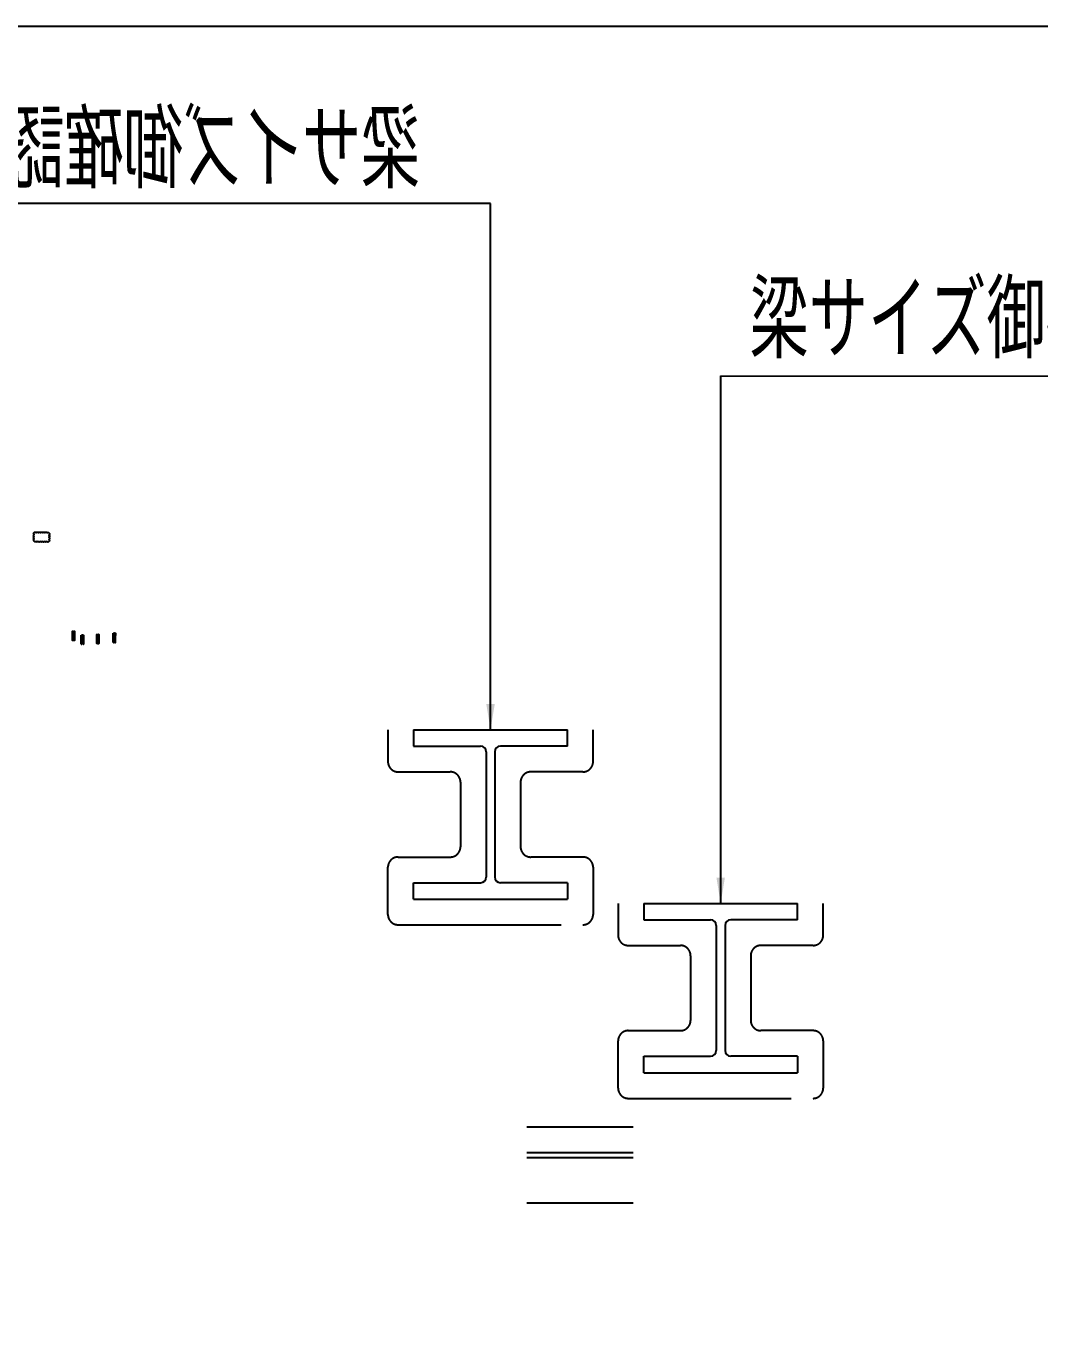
# Model space of a CAD drawing. Header units: millimetres. Extents: x -336714 to 313259, y -164504 to 205815.
# Drawn here: x -135850 to -85655, y 57090 to 121489 of the extents above; entities that cross this region are included whole.
import ezdxf

# ---------------------------------------------------------------- set-up
doc = ezdxf.new("R2010")
doc.units = ezdxf.units.MM
doc.header["$LTSCALE"] = 10
doc.header["$PDMODE"] = 35
doc.header["$PDSIZE"] = 5
doc.linetypes.add('PHANTOM', pattern=[63.5, 31.75, -6.35, 6.35, -6.35, 6.35, -6.35])
for name, color, linetype in [('_P18_文字', 3, 'Continuous'), ('_P18_製品寸法', 9, 'Continuous'), ('_グラスウール', 2, 'BATTING'), ('_別途', 6, 'PHANTOM'), ('_製品', 4, 'Continuous'), ('_躯体', 8, 'Continuous')]:
    doc.layers.add(name, color=color, linetype=linetype)
doc.layers.add('_ポイント', color=1, linetype='Continuous', plot=False)
doc.styles.add('OKAMURA', font='simplex8.shx', dxfattribs={"width": 0.7, "bigfont": 'BIGFONT.shx'})
doc.linetypes.add('BATTING', pattern='A,0.00254,-2.54,[134,ltypeshp.shx,S=2.54,R=0,X=-2.54,Y=0],-5.08,[134,ltypeshp.shx,S=2.54,R=180,X=2.54,Y=0],-2.54', length=10.16254)
doc.dimstyles.new('OKAMURA-050', dxfattribs={"dimscale": 50, "dimtxt": 3, "dimasz": 1, "dimexe": 0, "dimexo": 3, "dimgap": 1, "dimtad": 1, "dimdec": 8, "dimdsep": 46, "dimtxsty": 'OKAMURA', "dimblk1": 'DOT', "dimblk2": 'DOT', "dimsah": 1, "dimcen": 0, "dimclrt": 3, "dimadec": 0, "dimazin": 0, "dimtfac": 1, "dimtdec": 8, "dimtix": 1, "dimtmove": 2, "dimatfit": 3, "dimfxl": 1, "dimtolj": 1, "dimarcsym": 0})

# ---------------------------------------------------------------- blocks, each defined once
blk = doc.blocks.new('_DOT')
at = {"color": 0, "linetype": 'ByBlock'}
blk.add_line((-0.5, 0), (-1, 0), dxfattribs=at)
at = {"color": 0, "linetype": 'ByBlock', "const_width": 0.5}
blk.add_lwpolyline([(-0.25, 0, 1), (0.25, 0, 1)], format="xyb", close=True, dxfattribs=at)
blk = doc.blocks.new('*U99')
at = {"layer": '_別途'}
h = blk.add_hatch(dxfattribs=at)
h.set_pattern_fill('AR-SAND', color=256, scale=0.2, style=0)
h.paths.add_polyline_path([(-59, 457), (-46, 457), (-46, 332), (-59, 332)])
h = blk.add_hatch(dxfattribs=at)
h.set_pattern_fill('AR-SAND', color=256, scale=0.2, style=0)
h.paths.add_polyline_path([(-59, 0), (-46, 0), (-46, 322), (-59, 322)])
h = blk.add_hatch(dxfattribs=at)
h.set_pattern_fill('AR-SAND', color=256, scale=0.2, style=0)
h.paths.add_polyline_path([(-46, 457), (-34, 457), (-34, 332), (-46, 332)])
h = blk.add_hatch(dxfattribs=at)
h.set_pattern_fill('AR-SAND', color=256, scale=0.2, style=0)
h.paths.add_polyline_path([(-46, 0), (-34, 0), (-34, 322), (-46, 322)])
h = blk.add_hatch(dxfattribs=at)
h.set_pattern_fill('AR-SAND', color=256, scale=0.2, style=0)
h.paths.add_polyline_path([(34, 457), (46, 457), (46, 332), (34, 332)])
h = blk.add_hatch(dxfattribs=at)
h.set_pattern_fill('AR-SAND', color=256, scale=0.2, style=0)
h.paths.add_polyline_path([(34, 0), (46, 0), (46, 322), (34, 322)])
h = blk.add_hatch(dxfattribs=at)
h.set_pattern_fill('AR-SAND', color=256, scale=0.2, style=0)
h.paths.add_polyline_path([(46, 457), (59, 457), (59, 332), (46, 332)])
h = blk.add_hatch(dxfattribs=at)
h.set_pattern_fill('AR-SAND', color=256, scale=0.2, style=0)
h.paths.add_polyline_path([(46, 0), (59, 0), (59, 322), (46, 322)])
at = {"layer": '_グラスウール', "ltscale": 4}
for points in [[(0, 332), (0, 457), (0, 457)], [(0, 0), (0, 322), (0, 322)]]:
    blk.add_lwpolyline(points, dxfattribs=at)
at = {"layer": '_ポイント'}
blk.add_point((0, 457), dxfattribs=at)
at = {"layer": '_別途'}
for p, q in [((-59, 332), (-59, 457)), ((-59, 0), (-59, 322)), ((-46, 332), (-46, 457)), ((-46, 0), (-46, 322)), ((-34, 332), (-34, 457)), ((-34, 0), (-34, 322)), ((34, 332), (34, 457)), ((34, 0), (34, 322)), ((46, 0), (46, 322)), ((59, 332), (59, 457)), ((59, 0), (59, 322))]:
    blk.add_line(p, q, dxfattribs=at)
at = {"layer": '_製品'}
blk.add_line((46, 332), (46, 457), dxfattribs=at)
at = {"layer": 'Defpoints', "ltscale": 2}
for points in [[(-59, 457), (-46, 457), (-46, 332), (-59, 332)], [(-59, 0), (-46, 0), (-46, 322), (-59, 322)], [(-46, 457), (-34, 457), (-34, 332), (-46, 332)], [(-46, 0), (-34, 0), (-34, 322), (-46, 322)], [(34, 457), (46, 457), (46, 332), (34, 332)], [(34, 0), (46, 0), (46, 322), (34, 322)], [(46, 457), (59, 457), (59, 332), (46, 332)], [(46, 0), (59, 0), (59, 322), (46, 322)]]:
    blk.add_lwpolyline(points, close=True, dxfattribs=at)
blk = doc.blocks.new('BOLT')
at = {"layer": '_ポイント'}
blk.add_point((0, 0), dxfattribs=at)
at = {"layer": '_製品'}
for p, q in [((0, 10.969464), (-9.5, 5.484637)), ((-9.5, 5.484637), (-9.5, -5.484636)), ((0, 10.969464), (9.5, 5.484636)), ((9.5, 5.484636), (9.5, -5.484637)), ((-9.5, -5.484636), (0, -10.969464)), ((9.5, -5.484637), (0, -10.969464))]:
    blk.add_line(p, q, dxfattribs=at)
for radius in [9.5, 6]:
    blk.add_circle((0, 0), radius, dxfattribs=at)
blk = doc.blocks.new('ピース')
at = {"layer": '_製品', "ltscale": 2}
for p, q in [((-31, -50), (-31, 0)), ((-31, 0), (31, 0)), ((31, -50), (31, 0)), ((-31, -6), (31, -6)), ((-31, -50), (31, -50))]:
    blk.add_line(p, q, dxfattribs=at)
blk = doc.blocks.new('65ﾗﾝﾅｰ')
at = {"layer": '_製品', "ltscale": 2}
for p, q in [((-33.5, 40), (-33.5, 0)), ((-33.5, 40), (-32.7, 40)), ((-33.5, 0), (33.5, 0)), ((-32.7, 40), (-32.7, 0.8)), ((-32.7, 0.8), (32.7, 0.8)), ((32.7, 40), (32.7, 0.8)), ((33.5, 40), (32.7, 40)), ((33.5, 0), (33.5, 40))]:
    blk.add_line(p, q, dxfattribs=at)
blk = doc.blocks.new('*U101')
at = {"layer": '_製品'}
h = blk.add_hatch(dxfattribs=at)
h.set_pattern_fill('AR-SAND', color=256, scale=0.2, style=0)
h.set_pattern_definition([(37.5, (-647.514, -1076.187), (-0.320006, 9.788265), [0, -7.7216, 0, -8.636, 0, -8.255]), (7.5, (-647.514, -1076.187), (8.99047, 14.3365), [0, -4.1656, 0, -6.9596, 0, -2.667]), (327.5, (-653.762, -1076.187), (15.819847, 0.028744), [0, -2.54, 0, -9.144, 0, -11.938]), (317.5, (-653.762, -1076.187), (15.27113, 4.45859), [0, -1.27, 0, -5.9944, 0, -6.858])])
h.paths.add_polyline_path([(-59, 457), (-46, 457), (-46, 332), (-59, 332)])
h = blk.add_hatch(dxfattribs=at)
h.set_pattern_fill('AR-SAND', color=256, scale=0.2, style=0)
h.set_pattern_definition([(37.5, (-647.514, -1061.168), (-0.320006, 9.788265), [0, -7.7216, 0, -8.636, 0, -8.255]), (7.5, (-647.514, -1061.168), (8.99047, 14.3365), [0, -4.1656, 0, -6.9596, 0, -2.667]), (327.5, (-653.762, -1061.168), (15.819847, 0.028744), [0, -2.54, 0, -9.144, 0, -11.938]), (317.5, (-653.762, -1061.168), (15.27113, 4.45859), [0, -1.27, 0, -5.9944, 0, -6.858])])
h.paths.add_polyline_path([(-59, 0), (-46, 0), (-46, 322), (-59, 322)])
h = blk.add_hatch(dxfattribs=at)
h.set_pattern_fill('AR-SAND', color=256, scale=0.2, style=0)
h.set_pattern_definition([(37.5, (-635.014, -1076.187), (-0.320006, 9.788265), [0, -7.7216, 0, -8.636, 0, -8.255]), (7.5, (-635.014, -1076.187), (8.99047, 14.3365), [0, -4.1656, 0, -6.9596, 0, -2.667]), (327.5, (-641.262, -1076.187), (15.819847, 0.028744), [0, -2.54, 0, -9.144, 0, -11.938]), (317.5, (-641.262, -1076.187), (15.27113, 4.45859), [0, -1.27, 0, -5.9944, 0, -6.858])])
h.paths.add_polyline_path([(-46, 457), (-34, 457), (-34, 332), (-46, 332)])
h = blk.add_hatch(dxfattribs=at)
h.set_pattern_fill('AR-SAND', color=256, scale=0.2, style=0)
h.set_pattern_definition([(37.5, (-635.014, -1061.168), (-0.320006, 9.788265), [0, -7.7216, 0, -8.636, 0, -8.255]), (7.5, (-635.014, -1061.168), (8.99047, 14.3365), [0, -4.1656, 0, -6.9596, 0, -2.667]), (327.5, (-641.262, -1061.168), (15.819847, 0.028744), [0, -2.54, 0, -9.144, 0, -11.938]), (317.5, (-641.262, -1061.168), (15.27113, 4.45859), [0, -1.27, 0, -5.9944, 0, -6.858])])
h.paths.add_polyline_path([(-46, 0), (-34, 0), (-34, 322), (-46, 322)])
h = blk.add_hatch(dxfattribs=at)
h.set_pattern_fill('AR-SAND', color=256, scale=0.2, style=0)
h.set_pattern_definition([(37.5, (-670.014, -1076.187), (-0.320006, 9.788265), [0, -7.7216, 0, -8.636, 0, -8.255]), (7.5, (-670.014, -1076.187), (8.99047, 14.3365), [0, -4.1656, 0, -6.9596, 0, -2.667]), (327.5, (-676.262, -1076.187), (15.819847, 0.028744), [0, -2.54, 0, -9.144, 0, -11.938]), (317.5, (-676.262, -1076.187), (15.27113, 4.45859), [0, -1.27, 0, -5.9944, 0, -6.858])])
h.paths.add_polyline_path([(34, 457), (46, 457), (46, 332), (34, 332)])
h = blk.add_hatch(dxfattribs=at)
h.set_pattern_fill('AR-SAND', color=256, scale=0.2, style=0)
h.set_pattern_definition([(37.5, (-670.014, -1061.187), (-0.320006, 9.788265), [0, -7.7216, 0, -8.636, 0, -8.255]), (7.5, (-670.014, -1061.187), (8.99047, 14.3365), [0, -4.1656, 0, -6.9596, 0, -2.667]), (327.5, (-676.262, -1061.187), (15.819847, 0.028744), [0, -2.54, 0, -9.144, 0, -11.938]), (317.5, (-676.262, -1061.187), (15.27113, 4.45859), [0, -1.27, 0, -5.9944, 0, -6.858])])
h.paths.add_polyline_path([(34, 0), (46, 0), (46, 322), (34, 322)])
h = blk.add_hatch(dxfattribs=at)
h.set_pattern_fill('AR-SAND', color=256, scale=0.2, style=0)
h.set_pattern_definition([(37.5, (-657.514, -1076.187), (-0.320006, 9.788265), [0, -7.7216, 0, -8.636, 0, -8.255]), (7.5, (-657.514, -1076.187), (8.99047, 14.3365), [0, -4.1656, 0, -6.9596, 0, -2.667]), (327.5, (-663.762, -1076.187), (15.819847, 0.028744), [0, -2.54, 0, -9.144, 0, -11.938]), (317.5, (-663.762, -1076.187), (15.27113, 4.45859), [0, -1.27, 0, -5.9944, 0, -6.858])])
h.paths.add_polyline_path([(46, 457), (59, 457), (59, 332), (46, 332)])
h = blk.add_hatch(dxfattribs=at)
h.set_pattern_fill('AR-SAND', color=256, scale=0.2, style=0)
h.set_pattern_definition([(37.5, (-657.514, -1061.187), (-0.320006, 9.788265), [0, -7.7216, 0, -8.636, 0, -8.255]), (7.5, (-657.514, -1061.187), (8.99047, 14.3365), [0, -4.1656, 0, -6.9596, 0, -2.667]), (327.5, (-663.762, -1061.187), (15.819847, 0.028744), [0, -2.54, 0, -9.144, 0, -11.938]), (317.5, (-663.762, -1061.187), (15.27113, 4.45859), [0, -1.27, 0, -5.9944, 0, -6.858])])
h.paths.add_polyline_path([(46, 0), (59, 0), (59, 322), (46, 322)])
at = {"layer": '_グラスウール', "ltscale": 4}
for points in [[(0, 332), (0, 457), (0, 457)], [(0, 0), (0, 322), (0, 322)]]:
    blk.add_lwpolyline(points, dxfattribs=at)
at = {"layer": '_ポイント'}
blk.add_point((0, 457), dxfattribs=at)
at = {"layer": '_製品'}
for p, q in [((-59, 332), (-59, 457)), ((-59, 0), (-59, 322)), ((-46, 332), (-46, 457)), ((-46, 457), (-34, 457)), ((-46, 0), (-46, 322)), ((-34, 0), (-46, 0)), ((-34, 332), (-34, 457)), ((-34, 0), (-34, 322)), ((34, 332), (34, 457)), ((34, 457), (46, 457)), ((34, 0), (34, 322)), ((46, 0), (34, 0)), ((46, 332), (46, 457)), ((46, 0), (46, 322)), ((59, 332), (59, 457)), ((59, 0), (59, 322))]:
    blk.add_line(p, q, dxfattribs=at)
at = {"layer": 'Defpoints', "ltscale": 2}
for points in [[(-59, 457), (-46, 457), (-46, 332), (-59, 332)], [(-59, 0), (-46, 0), (-46, 322), (-59, 322)], [(-46, 457), (-34, 457), (-34, 332), (-46, 332)], [(-46, 0), (-34, 0), (-34, 322), (-46, 322)], [(34, 457), (46, 457), (46, 332), (34, 332)], [(34, 0), (46, 0), (46, 322), (34, 322)], [(46, 457), (59, 457), (59, 332), (46, 332)], [(46, 0), (59, 0), (59, 322), (46, 322)]]:
    blk.add_lwpolyline(points, close=True, dxfattribs=at)
at = {"layer": '_製品'}
for name, p in [('65ﾗﾝﾅｰ', (0, 65)), ('ピース', (0, 65)), ('BOLT', (0, 40))]:
    blk.add_blockref(name, p, dxfattribs=at)
blk = doc.blocks.new('*U100')
at = {"layer": '_製品'}
h = blk.add_hatch(dxfattribs=at)
h.set_pattern_fill('AR-SAND', color=256, scale=0.2, style=0)
h.paths.add_polyline_path([(-46, 332), (-33, 332), (-33, 457), (-46, 457)])
h.paths.add_polyline_path([(-46, 0), (-33, 0), (-33, 322), (-46, 322)])
at = {"layer": '_製品', "ltscale": 2}
h = blk.add_hatch(dxfattribs=at)
h.set_pattern_fill('AR-SAND', color=256, scale=0.2, style=0)
h.paths.add_polyline_path([(34, 332), (46, 332), (46, 457), (34, 457)])
h.paths.add_polyline_path([(34, 0), (46, 0), (46, 322), (34, 322)])
at = {"layer": '_グラスウール', "ltscale": 4}
for points in [[(0, 332), (0, 457), (0, 457)], [(0, 0), (0, 322), (0, 322)]]:
    blk.add_lwpolyline(points, dxfattribs=at)
at = {"layer": '_ポイント', "ltscale": 2}
blk.add_point((0, 0), dxfattribs=at)
blk.add_point((0, 0), dxfattribs=at)
at = {"layer": '_製品', "ltscale": 2}
for p, q in [((-33, 457), (-46, 457)), ((-46, 457), (-46, 332)), ((-46, 0), (-46, 322)), ((-33, 0), (-46, 0)), ((-33, 332), (-33, 457)), ((-33, 322), (-33, 0)), ((46, 457), (34, 457)), ((34, 457), (34, 332)), ((34, 322), (34, 0)), ((34, 0), (46, 0)), ((46, 332), (46, 457)), ((46, 0), (46, 322))]:
    blk.add_line(p, q, dxfattribs=at)
at = {"layer": 'Defpoints'}
for points in [[(-46, 332), (-46, 457), (-33, 457), (-33, 332)], [(-33, 322), (-33, 0), (-46, 0), (-46, 322)], [(34, 332), (34, 457), (46, 457), (46, 332)], [(46, 322), (46, 0), (34, 0), (34, 322)]]:
    blk.add_lwpolyline(points, close=True, dxfattribs=at)
at = {"layer": '_製品'}
for name, p in [('65ﾗﾝﾅｰ', (0, 65)), ('ピース', (0, 65)), ('BOLT', (0, 40))]:
    blk.add_blockref(name, p, dxfattribs=at)
blk = doc.blocks.new('*U98')
at = {"layer": '_別途'}
h = blk.add_hatch(dxfattribs=at)
h.set_pattern_fill('AR-SAND', color=256, scale=0.2, style=0)
h.paths.add_polyline_path([(-46, 332), (-33, 332), (-33, 457), (-46, 457)])
h.paths.add_polyline_path([(-46, 0), (-33, 0), (-33, 322), (-46, 322)])
h = blk.add_hatch(dxfattribs=at)
h.set_pattern_fill('AR-SAND', color=256, scale=0.2, style=0)
h.paths.add_polyline_path([(34, 332), (46, 332), (46, 457), (34, 457)])
h.paths.add_polyline_path([(34, 0), (46, 0), (46, 322), (34, 322)])
at = {"layer": '_グラスウール', "ltscale": 4}
for points in [[(0, 332), (0, 457), (0, 457)], [(0, 0), (0, 322), (0, 322)]]:
    blk.add_lwpolyline(points, dxfattribs=at)
at = {"layer": '_ポイント', "ltscale": 2}
blk.add_point((0, 0), dxfattribs=at)
blk.add_point((0, 0), dxfattribs=at)
at = {"layer": '_別途'}
for p, q in [((-46, 457), (-46, 332)), ((-46, 0), (-46, 322)), ((-33, 332), (-33, 457)), ((-33, 322), (-33, 0)), ((34, 457), (34, 332)), ((34, 322), (34, 0)), ((46, 332), (46, 457)), ((46, 0), (46, 322))]:
    blk.add_line(p, q, dxfattribs=at)
at = {"layer": 'Defpoints'}
for points in [[(-46, 332), (-46, 457), (-33, 457), (-33, 332)], [(-33, 322), (-33, 0), (-46, 0), (-46, 322)], [(34, 332), (34, 457), (46, 457), (46, 332)], [(46, 322), (46, 0), (34, 0), (34, 322)]]:
    blk.add_lwpolyline(points, close=True, dxfattribs=at)
blk = doc.blocks.new('*U213')
at = {"layer": '_別途'}
for p, q in [((0, 148), (-207, 148)), ((0, 98), (-207, 98)), ((0, 88), (-207, 88)), ((-207, 0), (0, 0))]:
    blk.add_line(p, q, dxfattribs=at)
blk = doc.blocks.new('*U230')
blk.add_lwpolyline([(-367, 30, -0.520567), (-260, 30, -0.520567), (-154, 30, -0.520567), (-47, 30, -0.520567), (59, 30, -0.520567), (166, 30, -0.520567), (273, 30, -0.520567), (368, 19, -0.520567), (368, -88, -0.520567), (368, -194, -0.520567), (368, -301, -0.520567), (363, -402, -0.520567), (256, -402, -0.520567), (150, -402, -0.520567), (43, -402, -0.520567), (-64, -402, -0.520567), (-170, -402, -0.520567), (-277, -402, -0.520567), (-367, -386, -0.520567), (-367, -279, -0.520567), (-367, -173, -0.520567), (-367, -66, -0.520567)], format="xyb", close=True)
blk = doc.blocks.new('*U334')
at = {"layer": '_別途'}
for p, q in [((-200, 0), (-200, -62)), ((200, -62), (200, 0)), ((-180, -82), (-78.5, -82)), ((180, -82), (78.5, -82)), ((-58.5, -102), (-58.5, -185)), ((58.5, -102), (58.5, -192.3)), ((-58.5, -185), (-58.5, -228)), ((58.5, -185), (58.5, -228)), ((-180, -248), (-78.5, -248)), ((180, -248), (78.5, -248)), ((-200, -360), (-200, -268)), ((200, -268), (200, -360)), ((-180, -380), (180, -380))]:
    blk.add_line(p, q, dxfattribs=at)
for centre, start, end in [((-180, -62), 180, 270), ((180, -62), 270, 0), ((-78.5, -102), 0, 90), ((78.5, -102), 90, 180), ((-78.5, -228), 270, 0), ((78.5, -228), 180, 270), ((-180, -268), 90, 180), ((180, -268), 0, 90), ((-180, -360), 180, 270), ((180, -360), 270, 0)]:
    blk.add_arc(centre, 20, start, end, dxfattribs=at)
at = {"layer": '_躯体'}
for p, q in [((-150, 0), (-150, -32)), ((-150, 0), (150, 0)), ((150, -32), (150, 0)), ((-150, -32), (-19.5, -32)), ((-8.5, -43), (-8.5, -185)), ((8.5, -43), (8.5, -185)), ((150, -32), (19.5, -32)), ((-8.5, -185), (-8.5, -287)), ((8.5, -185), (8.5, -287)), ((-150, -298), (-19.5, -298)), ((-150, -330), (-150, -298)), ((150, -298), (19.5, -298)), ((150, -298), (150, -330)), ((-150, -330), (150, -330))]:
    blk.add_line(p, q, dxfattribs=at)
for centre, start, end in [((-19.5, -43), 0, 90), ((19.5, -43), 90, 180), ((-19.5, -287), 270, 0), ((19.5, -287), 180, 270)]:
    blk.add_arc(centre, 11, start, end, dxfattribs=at)
at = {"layer": '_P18_文字', "insert": (56.2, 1212.1), "char_height": 150, "attachment_point": 1, "style": 'OKAMURA'}
blk.add_mtext_dynamic_manual_height_columns('梁サイズ御確認お願いいたします。', width=2097.447, gutter_width=37.5, heights=[0], dxfattribs=at)
at = {"layer": '_P18_文字'}
blk.add_leader([(0, 0), (0, 1028), (1989.8, 1025.8)], dimstyle='OKAMURA-050', override={"dimgap": 1, "dimtad": 0}, dxfattribs=at)
blk = doc.blocks.new('*U332')
at = {"layer": '_別途'}
for p, q in [((-200, 0), (-200, -62)), ((200, -62), (200, 0)), ((-180, -82), (-78.5, -82)), ((180, -82), (78.5, -82)), ((-58.5, -102), (-58.5, -185)), ((58.5, -102), (58.5, -192.3)), ((-58.5, -185), (-58.5, -228)), ((58.5, -185), (58.5, -228)), ((-180, -248), (-78.5, -248)), ((180, -248), (78.5, -248)), ((-200, -360), (-200, -268)), ((200, -268), (200, -360)), ((-180, -380), (180, -380))]:
    blk.add_line(p, q, dxfattribs=at)
for centre, start, end in [((-180, -62), 180, 270), ((180, -62), 270, 0), ((-78.5, -102), 0, 90), ((78.5, -102), 90, 180), ((-78.5, -228), 270, 0), ((78.5, -228), 180, 270), ((-180, -268), 90, 180), ((180, -268), 0, 90), ((-180, -360), 180, 270), ((180, -360), 270, 0)]:
    blk.add_arc(centre, 20, start, end, dxfattribs=at)
at = {"layer": '_躯体'}
for p, q in [((-150, 0), (-150, -32)), ((-150, 0), (150, 0)), ((150, -32), (150, 0)), ((-150, -32), (-19.5, -32)), ((-8.5, -43), (-8.5, -185)), ((8.5, -43), (8.5, -185)), ((150, -32), (19.5, -32)), ((-8.5, -185), (-8.5, -287)), ((8.5, -185), (8.5, -287)), ((-150, -298), (-19.5, -298)), ((-150, -330), (-150, -298)), ((150, -298), (19.5, -298)), ((150, -298), (150, -330)), ((-150, -330), (150, -330))]:
    blk.add_line(p, q, dxfattribs=at)
for centre, start, end in [((-19.5, -43), 0, 90), ((19.5, -43), 90, 180), ((-19.5, -287), 270, 0), ((19.5, -287), 180, 270)]:
    blk.add_arc(centre, 11, start, end, dxfattribs=at)
at = {"layer": '_P18_文字', "extrusion": (-4.44089e-16, 0, -1), "insert": (-1985.4, 1205.3), "char_height": 150, "attachment_point": 3, "text_direction": (-1, 0, 0), "style": 'OKAMURA'}
blk.add_mtext_dynamic_manual_height_columns('梁サイズ御確認お願いいたします。', width=2097.447, gutter_width=37.5, heights=[0], dxfattribs=at)
at = {"layer": '_P18_文字'}
blk.add_leader([(0, 0), (0, 1025.8), (-1989.8, 1025.8)], dimstyle='OKAMURA-050', override={"dimgap": 1, "dimtad": 0}, dxfattribs=at)

msp = doc.modelspace()

# ---------------------------------------------------------------- linework, layer by layer
at = {"layer": '_P18_製品寸法'}
msp.add_lwpolyline([(76366, -41063), (-336714, -41063), (-336714, 121489), (76366, 121489)], close=True, dxfattribs=at)

# ---------------------------------------------------------------- block references
at = {"xscale": 25.4, "yscale": 25.4, "zscale": 25.4}
for name, p in [('*U332', (-112855, 86652)), ('*U334', (-101462, 78059)), ('*U213', (-105799, 63229))]:
    msp.add_blockref(name, p, dxfattribs=at)
for name, p in [('*U230', (-135082, 96377)), ('*U98', (-133498, 91074)), ('*U99', (-133056, 90885)), ('*U100', (-132299, 90917)), ('*U101', (-131479, 90980))]:
    msp.add_blockref(name, p)

doc.saveas('drawing.dxf')
